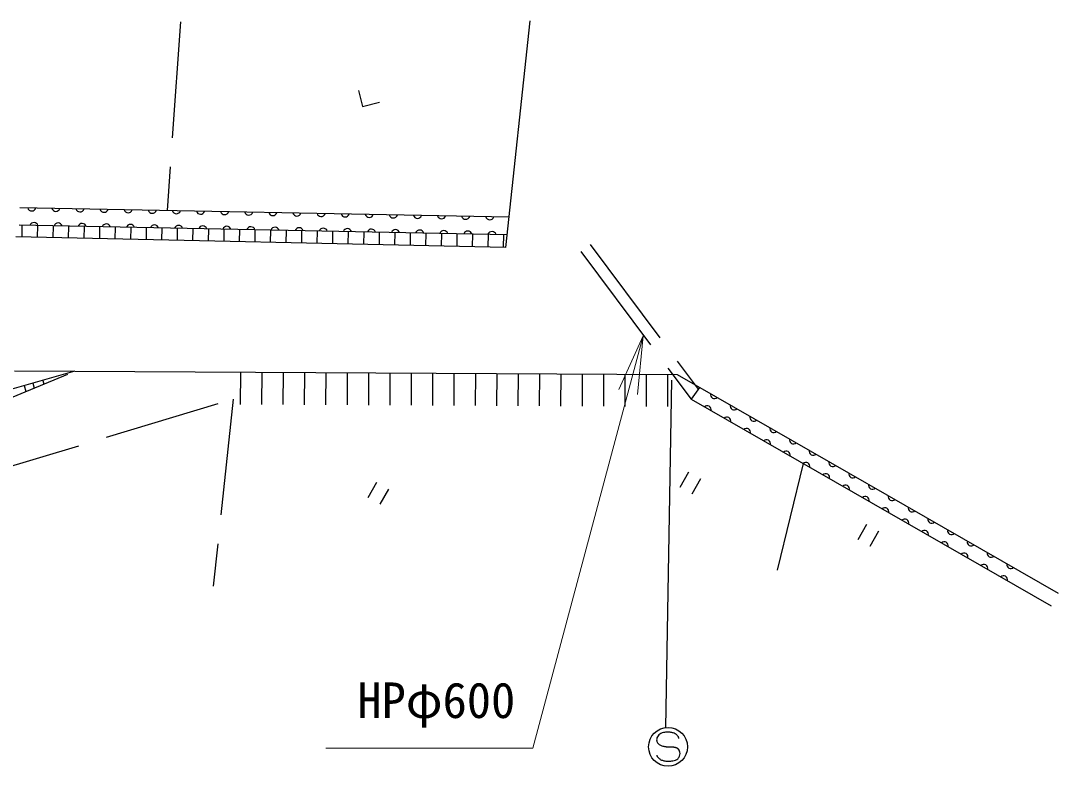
# Model space of a CAD drawing. Units: millimetres, scale not verified. Extents: x 40000 to 680000, y 20000 to 380000.
# Drawn here: x 147868 to 201284, y 264227 to 302630 of the extents above; entities that cross this region are included whole.
import ezdxf
from ezdxf.enums import TextEntityAlignment as Align

# ---------------------------------------------------------------- set-up
doc = ezdxf.new("R2010")
doc.units = ezdxf.units.MM
doc.header["$LTSCALE"] = 1000
doc.linetypes.add('DASHED', pattern=[7.5, 6, -1.5])
for name, color, linetype, lineweight in [('M-BGD', 7, 'Continuous', 25), ('M-BGD-EXST', 7, 'Continuous', 25), ('M-STR-HTXT', 7, 'Continuous', 13)]:
    doc.layers.add(name, color=color, linetype=linetype, lineweight=lineweight)
doc.styles.add('ＭＳ ゴシック', font='')
doc.styles.get('ＭＳ ゴシック').set_extended_font_data('MS Gothic')

# ---------------------------------------------------------------- blocks, each defined once
blk = doc.blocks.new('open_arrow')
at = {"color": 0, "linetype": 'Continuous', "lineweight": -2}
blk.add_lwpolyline([(7.5, 1.25), (0, 0), (7.5, -1.25)], dxfattribs=at)

msp = doc.modelspace()

# ---------------------------------------------------------------- linework, layer by layer
at = {"layer": 'M-BGD', "linetype": 'DASHED'}
for p, q in [((156087, 302579), (155410, 292848)), ((176704, 290747), (182386, 283130)), ((177185, 291106), (182747, 283650)), ((144753, 282140), (150661, 284576)), ((145111, 279002), (158808, 283144)), ((158808, 283144), (157782, 273512)), ((188145, 279825), (186820, 274321))]:
    msp.add_line(p, q, dxfattribs=at)
at = {"layer": 'M-BGD'}
for p, q in [((174086, 302630), (172830, 290944)), ((172998, 292508), (147815, 292996)), ((172902, 291609), (147785, 292101)), ((147929, 292098), (147919, 291489)), ((148729, 292082), (148719, 291471)), ((149529, 292067), (149518, 291454)), ((150329, 292051), (150318, 291436)), ((151129, 292035), (151118, 291419)), ((151928, 292020), (151918, 291401)), ((152728, 292004), (152718, 291384)), ((153528, 291988), (153517, 291366)), ((154328, 291973), (154317, 291349)), ((155128, 291957), (155117, 291331)), ((155928, 291941), (155917, 291314)), ((156728, 291926), (156717, 291296)), ((157527, 291910), (157517, 291279)), ((158327, 291894), (158316, 291261)), ((159127, 291879), (159116, 291244)), ((159927, 291863), (159916, 291226)), ((160727, 291847), (160716, 291209)), ((161527, 291832), (161516, 291191)), ((162326, 291816), (162315, 291174)), ((163126, 291800), (163115, 291156)), ((163926, 291785), (163915, 291139)), ((164726, 291769), (164715, 291121)), ((165526, 291753), (165515, 291104)), ((166326, 291738), (166315, 291086)), ((167126, 291722), (167114, 291069)), ((167925, 291706), (167914, 291051)), ((168725, 291691), (168714, 291034)), ((169525, 291675), (169514, 291016)), ((170325, 291659), (170314, 290999)), ((172830, 290944), (147614, 291495)), ((171125, 291644), (171113, 290981)), ((171925, 291628), (171913, 290964)), ((172724, 291612), (172713, 290946)), ((150661, 284576), (136624, 280606)), ((147542, 284592), (181657, 284410)), ((159174, 284530), (159166, 282869)), ((160274, 284524), (160266, 282864)), ((161374, 284519), (161366, 282858)), ((162474, 284513), (162466, 282852)), ((163574, 284507), (163566, 282846)), ((164674, 284501), (164666, 282840)), ((165774, 284495), (165766, 282834)), ((166874, 284489), (166865, 282828)), ((167974, 284483), (167965, 282822)), ((169074, 284477), (169065, 282817)), ((170174, 284472), (170165, 282811)), ((171274, 284466), (171265, 282805)), ((172374, 284460), (172365, 282799)), ((173474, 284454), (173465, 282793)), ((174574, 284448), (174565, 282787)), ((175674, 284442), (175665, 282781)), ((176774, 284436), (176765, 282776)), ((177874, 284431), (177865, 282770)), ((178974, 284425), (178965, 282764)), ((180074, 284419), (180065, 282758)), ((181174, 284413), (181165, 282752)), ((181657, 284410), (201284, 273145)), ((148036, 283834), (148122, 283529)), ((148489, 283962), (148560, 283709)), ((148999, 284105), (149053, 283913)), ((182814, 283746), (182386, 283130)), ((182386, 283130), (200912, 272496))]:
    msp.add_line(p, q, dxfattribs=at)
for centre, radius, start, end in [((148437, 293050), 218, 197.0137, 340.7864), ((149678, 293027), 218, 197.0139, 340.7848), ((150919, 293003), 218, 197.0137, 340.7864), ((152160, 292979), 218, 197.0139, 340.7847), ((153401, 292955), 218, 197.012, 340.7866), ((154642, 292931), 218, 197.0139, 340.7848), ((155883, 292907), 218, 197.0139, 340.7848), ((157124, 292883), 218, 197.0139, 340.7848), ((158366, 292860), 218, 197.0139, 340.7848), ((159606, 292835), 218, 197.0139, 340.7847), ((160848, 292811), 218, 197.012, 340.7866), ((162089, 292787), 218, 197.0139, 340.7848), ((148548, 292018), 218, 16.9857, 160.7584), ((149790, 291994), 218, 16.9873, 160.7582), ((151031, 291969), 218, 16.9857, 160.7584), ((163330, 292763), 218, 197.0139, 340.7848), ((164571, 292740), 218, 197.0139, 340.7848), ((165812, 292716), 218, 197.0139, 340.7848), ((167053, 292691), 218, 197.0139, 340.7847), ((168294, 292667), 218, 197.012, 340.7866), ((169535, 292643), 218, 197.0139, 340.7848), ((170776, 292619), 218, 197.0139, 340.7848), ((172017, 292595), 218, 197.0139, 340.7848), ((152272, 291945), 218, 16.9873, 160.7582), ((153513, 291921), 218, 16.9854, 160.76), ((154754, 291896), 218, 16.9873, 160.7582), ((155995, 291872), 218, 16.9873, 160.7582), ((157236, 291847), 218, 16.9873, 160.7582), ((158477, 291823), 218, 16.9873, 160.7582), ((159718, 291799), 218, 16.9873, 160.7582), ((160959, 291775), 218, 16.9854, 160.76), ((162200, 291750), 218, 16.9873, 160.7582), ((163441, 291726), 218, 16.9873, 160.7582), ((164683, 291702), 218, 16.9873, 160.7582), ((165924, 291677), 218, 16.9873, 160.7582), ((167164, 291654), 218, 16.9873, 160.7582), ((168405, 291629), 218, 16.9854, 160.76), ((169647, 291605), 218, 16.9873, 160.7582), ((170888, 291581), 218, 16.9873, 160.7582), ((172129, 291556), 218, 16.9873, 160.7582), ((183577, 283368), 202, 165.1549, 315.1331), ((183207, 282598), 202, 345.1561, 135.1343), ((184595, 282784), 202, 165.1546, 315.1348), ((184225, 282014), 202, 345.1543, 135.1345), ((185612, 282200), 202, 165.1572, 315.1323), ((185242, 281430), 202, 345.1569, 135.1319), ((186630, 281616), 202, 165.1556, 315.1324), ((186260, 280846), 202, 345.1567, 135.1336), ((187647, 281032), 202, 165.1547, 315.1348), ((187277, 280262), 202, 345.1544, 135.1345), ((188665, 280448), 202, 165.1565, 315.133), ((189682, 279864), 202, 165.1546, 315.1348), ((188295, 279678), 202, 345.1562, 135.1327), ((189312, 279094), 202, 345.1543, 135.1345), ((190700, 279280), 202, 165.1572, 315.1323), ((190330, 278510), 202, 345.1569, 135.1319), ((191717, 278696), 202, 165.1556, 315.1324), ((191347, 277926), 202, 345.1567, 135.1336), ((192734, 278112), 202, 165.1547, 315.1348), ((192364, 277342), 202, 345.1544, 135.1345), ((193752, 277528), 202, 165.1565, 315.133), ((193382, 276758), 202, 345.1562, 135.1327), ((194769, 276944), 202, 165.1546, 315.1348), ((194399, 276174), 202, 345.1543, 135.1345), ((195787, 276360), 202, 165.1572, 315.1323), ((195417, 275590), 202, 345.1569, 135.1319), ((196804, 275776), 202, 165.1556, 315.1324), ((196434, 275006), 202, 345.1567, 135.1336), ((197822, 275192), 202, 165.1547, 315.1348), ((197452, 274422), 202, 345.1544, 135.1345), ((198839, 274608), 202, 165.1565, 315.133), ((198469, 273838), 202, 345.1562, 135.1327)]:
    msp.add_arc(centre, radius, start, end, dxfattribs=at)
at = {"layer": 'M-BGD-EXST'}
for p, q in [((165266, 299040), (165459, 298220)), ((165459, 298220), (166343, 298429)), ((181373, 284108), (181069, 266219)), ((181819, 278610), (182265, 279394)), ((165759, 278071), (166205, 278855)), ((182431, 278262), (182877, 279046)), ((166370, 277723), (166816, 278507)), ((190981, 275915), (191427, 276699)), ((191593, 275567), (192039, 276351))]:
    msp.add_line(p, q, dxfattribs=at)
for points in [[(180928, 265263), (180954, 265258), (180979, 265254), (181005, 265249), (181030, 265245), (181055, 265241), (181081, 265237), (181106, 265234), (181132, 265231), (181157, 265229), (181183, 265227), (181204, 265227), (181225, 265226), (181246, 265226), (181267, 265226), (181288, 265227), (181310, 265227), (181331, 265227), (181352, 265228), (181373, 265228), (181394, 265227), (181406, 265227), (181418, 265226), (181429, 265226), (181441, 265225), (181453, 265224), (181464, 265223), (181476, 265222), (181488, 265220), (181499, 265219), (181511, 265217), (181518, 265216), (181525, 265215), (181532, 265213), (181539, 265212), (181545, 265210), (181552, 265209), (181559, 265207), (181566, 265205), (181573, 265203), (181579, 265201), (181585, 265199), (181591, 265197), (181597, 265195), (181603, 265193), (181609, 265190), (181615, 265188), (181621, 265186), (181627, 265183), (181633, 265180), (181638, 265178), (181644, 265175), (181650, 265172), (181656, 265169), (181661, 265166), (181667, 265163), (181673, 265159), (181678, 265156), (181683, 265152), (181689, 265149), (181694, 265145), (181697, 265142), (181700, 265139), (181704, 265136), (181707, 265133), (181710, 265129), (181714, 265126), (181717, 265123), (181720, 265120), (181723, 265116), (181726, 265113)], [(180678, 264686), (180673, 264694), (180668, 264702), (180663, 264709), (180658, 264717), (180654, 264725), (180650, 264733), (180646, 264741), (180642, 264749), (180639, 264758), (180636, 264766), (180636, 264769), (180635, 264771), (180634, 264774), (180634, 264776), (180633, 264779), (180633, 264782), (180632, 264784), (180632, 264787), (180631, 264789), (180631, 264792)]]:
    msp.add_lwpolyline(points, dxfattribs=at)
msp.add_circle((181195, 265227), 1000, dxfattribs=at)
for centre, radius, start, end in [((180904, 265606), 298, 172.3681, 193.7201), ((180895, 265599), 290, 150.0708, 170.8217), ((180903, 265607), 298, 193.7824, 222.17), ((181069, 265498), 491, 135.1508, 149.9367), ((180970, 265604), 347, 114.638, 136.0855), ((181071, 265381), 591, 100.054, 114.5262), ((181161, 264889), 1092, 90.5454, 100.1869), ((181180, 264724), 1257, 82.477, 91.3279), ((181254, 265267), 709, 69.2741, 82.6429), ((181356, 265538), 419, 50.34, 69.2792), ((181363, 265557), 401, 40.3943, 49.3685), ((181282, 265466), 521, 31.0741, 42.2143), ((181568, 265638), 188, 15.4849, 31.0741), ((181650, 265666), 101, 353.2451, 12.7461), ((181012, 265706), 445, 222.257, 242.8164), ((181105, 265889), 650, 242.9551, 254.2829), ((181469, 264881), 346, 0.8202, 42.0391), ((181032, 264962), 449, 217.9483, 228.2045), ((181040, 264983), 470, 229.1238, 248.2674), ((181135, 265223), 728, 248.3135, 261.1494), ((181210, 265715), 1226, 261.2217, 270.9828), ((181228, 265761), 1272, 270.1516, 279.4163), ((181318, 265212), 715, 279.4937, 291.465), ((181423, 264945), 428, 291.4581, 309.0625), ((181474, 264878), 344, 309.5264, 337.1503), ((181466, 264873), 349, 338.2637, 2.0545)]:
    msp.add_arc(centre, radius, start, end, dxfattribs=at)
at = {"layer": 'M-STR-HTXT'}
msp.add_lwpolyline([(179922, 286396), (174233, 265162), (163578, 265162)], dxfattribs=at)

# ---------------------------------------------------------------- block references
at = {"layer": 'M-STR-HTXT', "xscale": 400, "yscale": 400, "rotation": 255}
msp.add_blockref('open_arrow', (179922, 286396), dxfattribs=at)

# ---------------------------------------------------------------- texts
at = {"layer": 'M-STR-HTXT', "style": 'ＭＳ ゴシック'}
msp.add_text('HPφ600', height=1833, dxfattribs=at).set_placement((173328, 266162), align=Align.BOTTOM_RIGHT)

doc.saveas('drawing.dxf')
